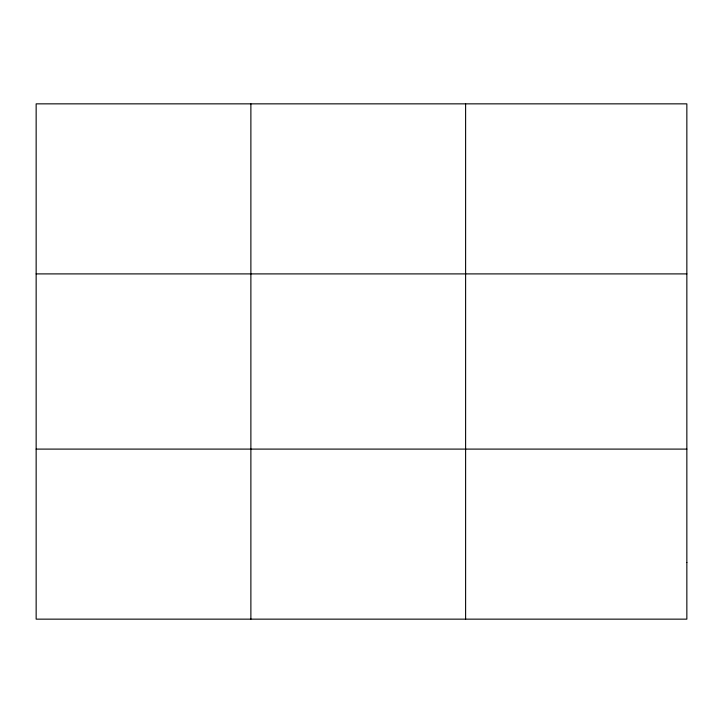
<?xml version="1.0" encoding="UTF-8"?>
<svg xmlns="http://www.w3.org/2000/svg" width="723" height="723" viewBox="0 0 723 723"><rect width="100%" height="100%" fill="white"/><g stroke="black" fill="none" stroke-linecap="round" stroke-linejoin="round"><path stroke-width="1.08" d="M250.881 103.85L250.881 619.15M465.612 103.85L465.612 619.15M36.15 273.9L686.85 273.9M36.15 449.1L686.85 449.1M686.85 562.467L686.85 619.15L36.15 619.15L36.15 103.85L686.85 103.85L686.85 562.467"/></g></svg>
